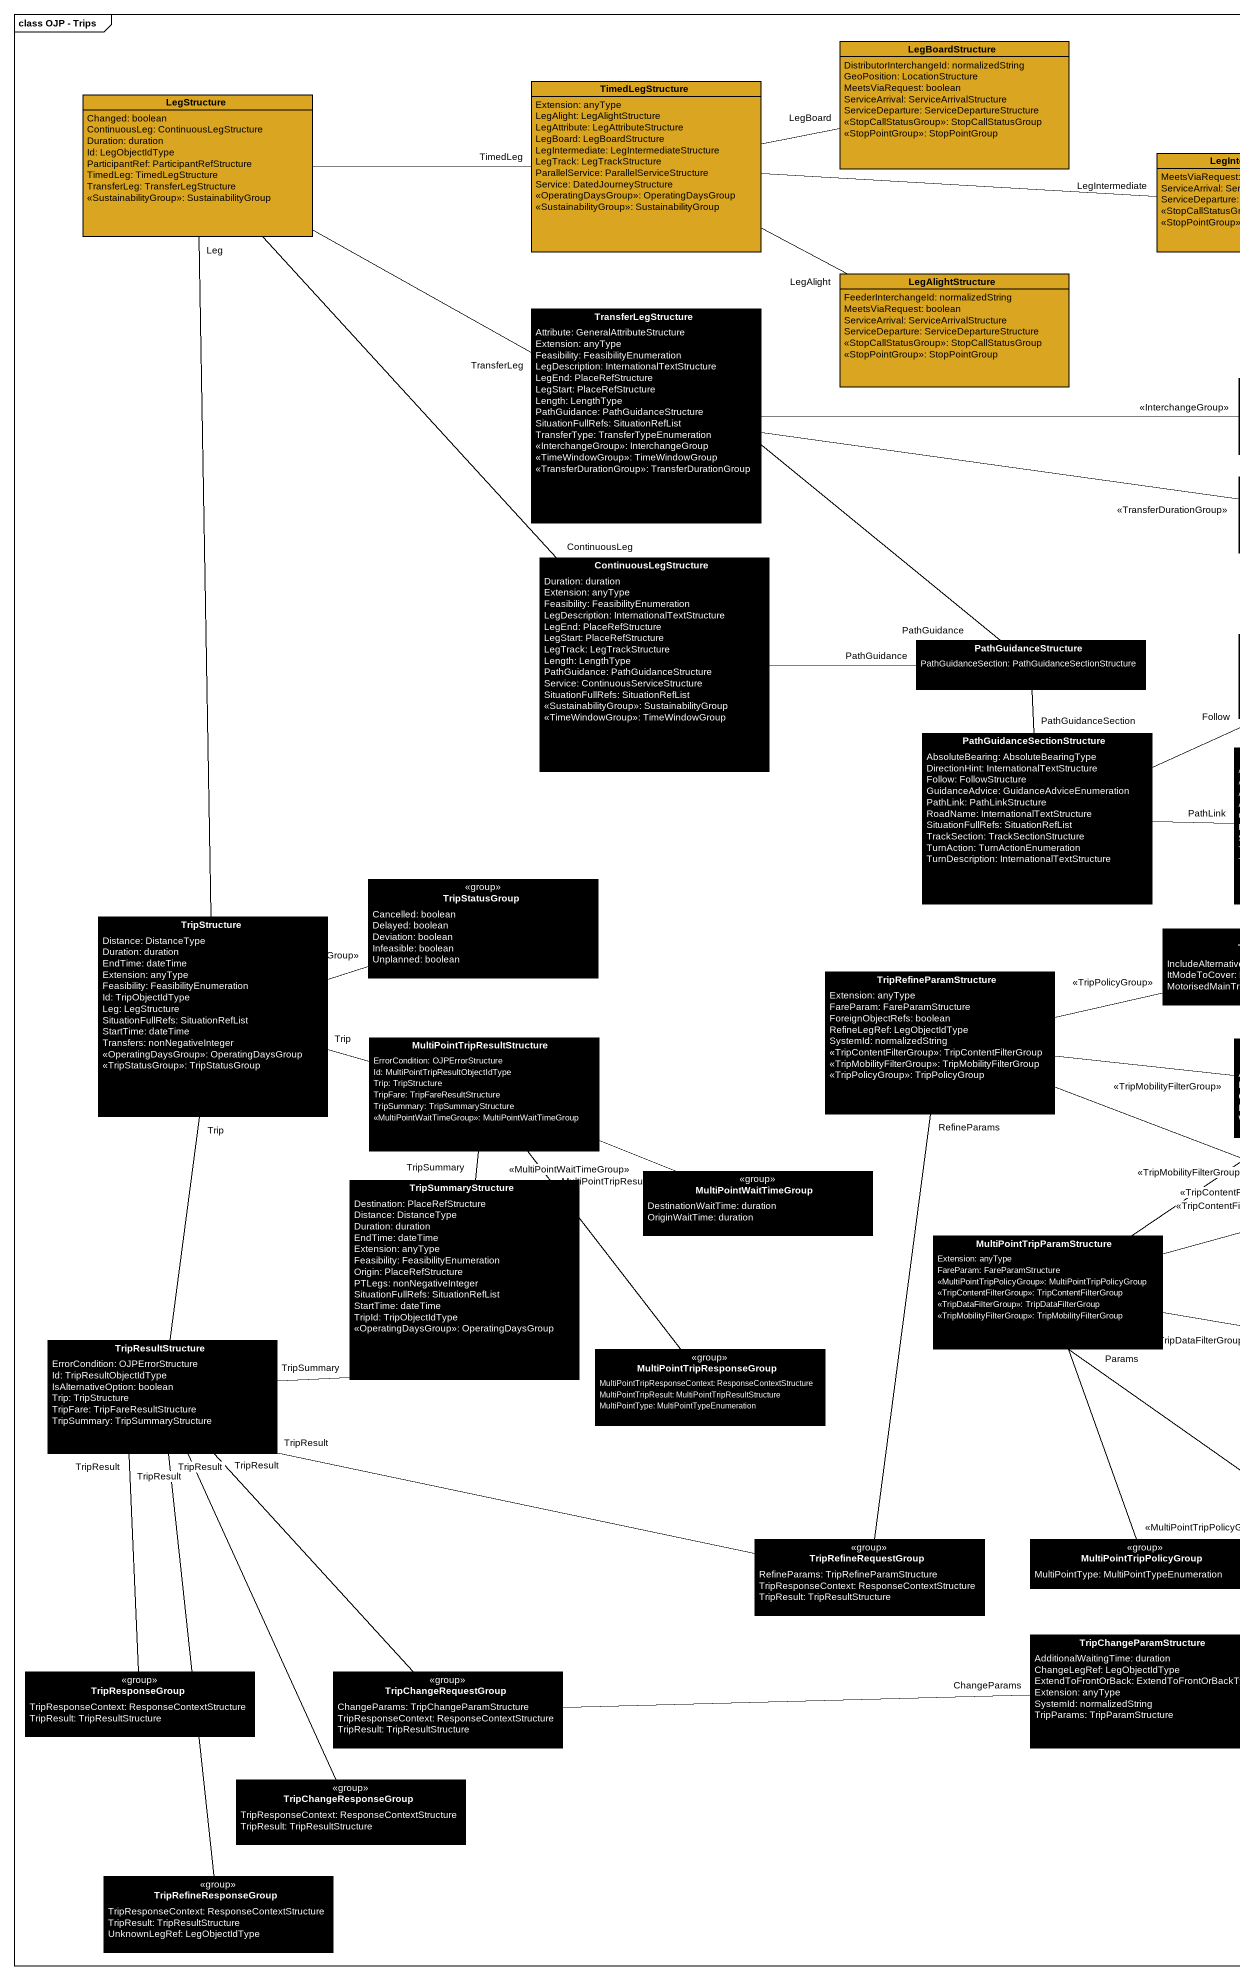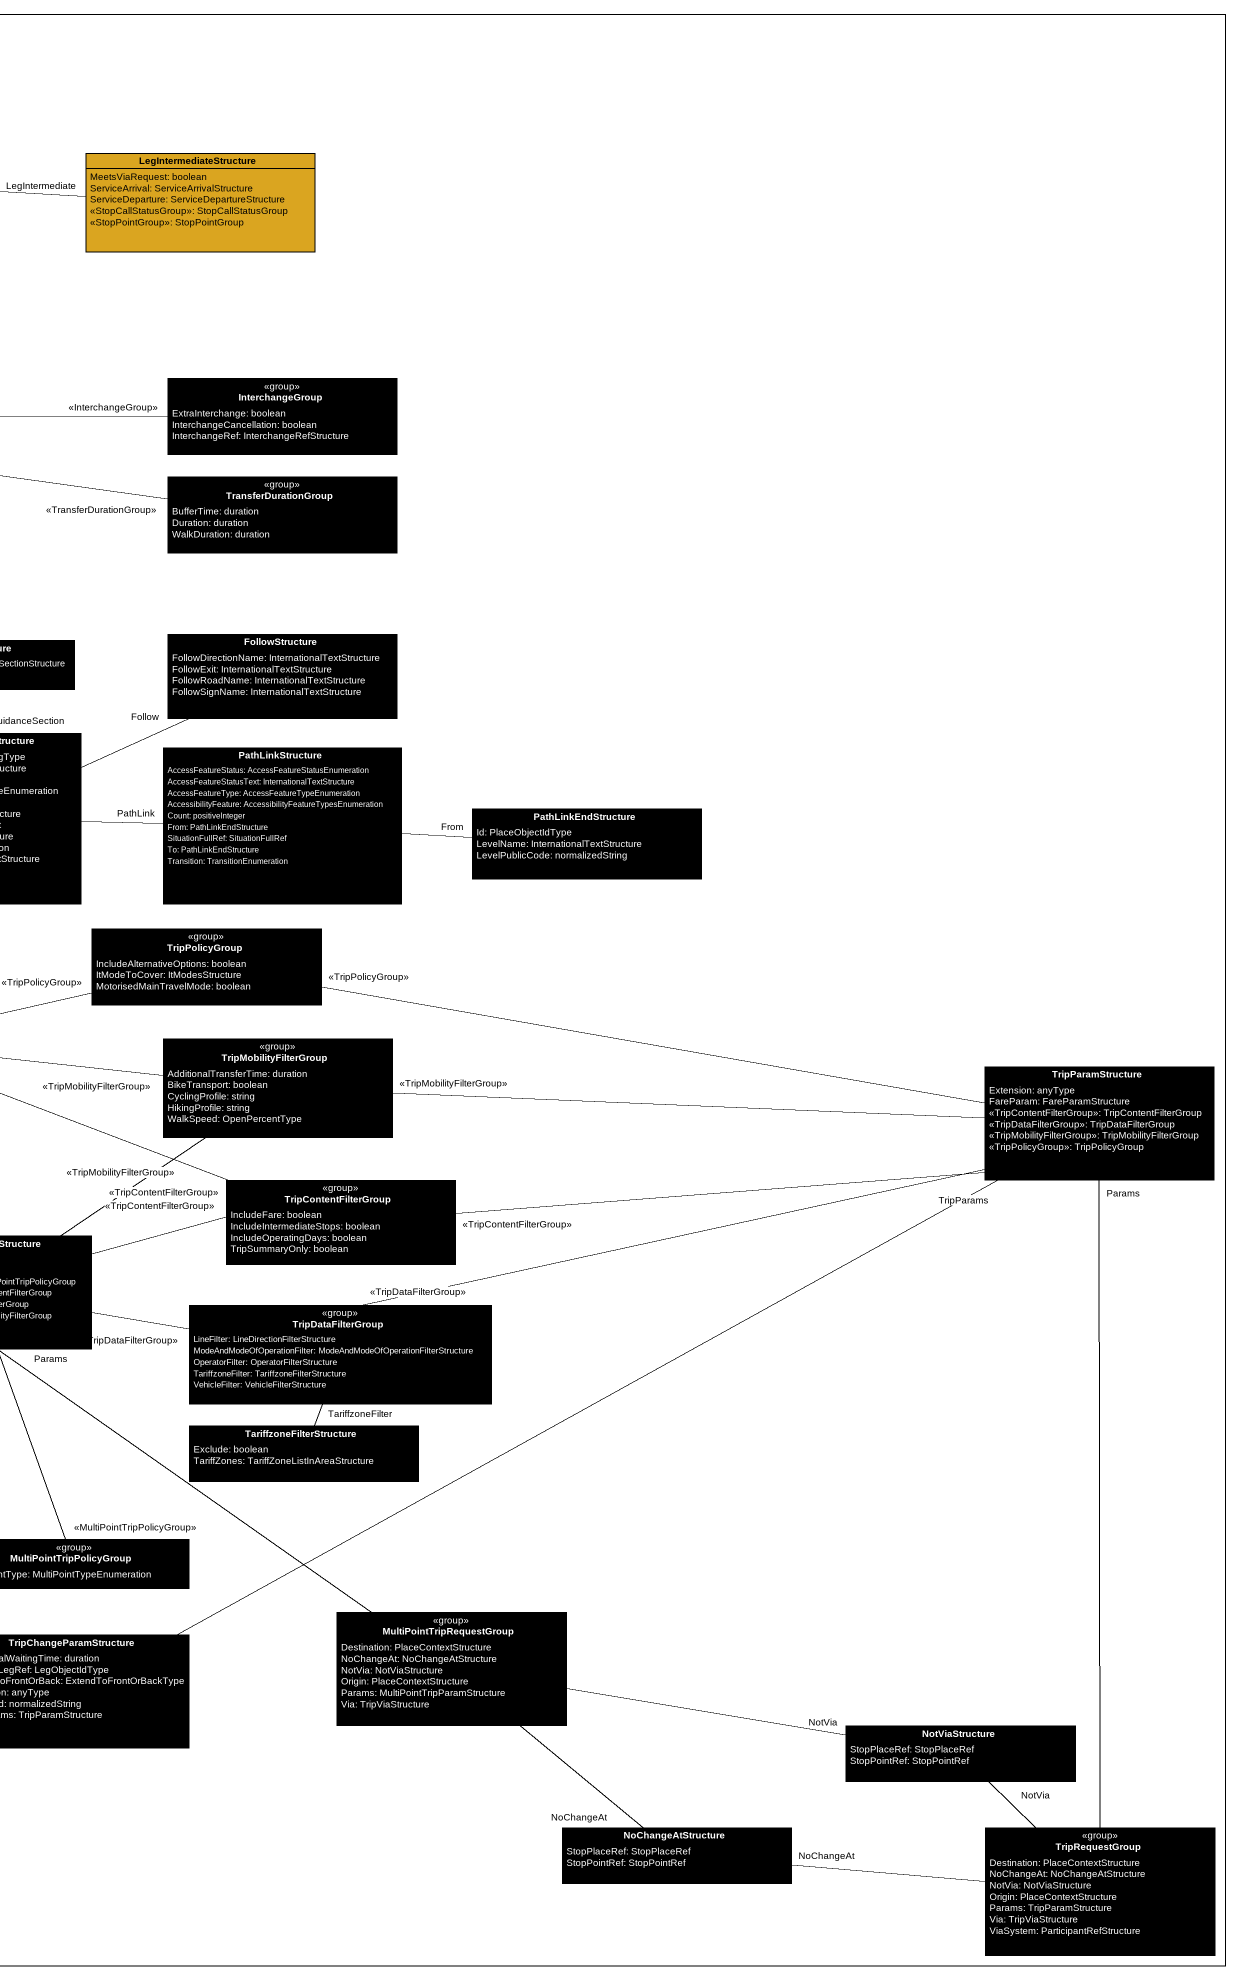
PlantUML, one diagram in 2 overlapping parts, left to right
@startuml
mainframe class OJP - Trips
hide circle
hide empty members
class LegBoardStructure #DAA520 {
  DistributorInterchangeId: normalizedString
  GeoPosition: LocationStructure
  MeetsViaRequest: boolean
  ServiceArrival: ServiceArrivalStructure
  ServiceDeparture: ServiceDepartureStructure
  <<StopCallStatusGroup>>: StopCallStatusGroup
  <<StopPointGroup>>: StopPointGroup
}
class LegStructure #DAA520 {
  Changed: boolean
  ContinuousLeg: ContinuousLegStructure
  Duration: duration
  Id: LegObjectIdType
  ParticipantRef: ParticipantRefStructure
  TimedLeg: TimedLegStructure
  TransferLeg: TransferLegStructure
  <<SustainabilityGroup>>: SustainabilityGroup
}
class TimedLegStructure #DAA520 {
  Extension: anyType
  LegAlight: LegAlightStructure
  LegAttribute: LegAttributeStructure
  LegBoard: LegBoardStructure
  LegIntermediate: LegIntermediateStructure
  LegTrack: LegTrackStructure
  ParallelService: ParallelServiceStructure
  Service: DatedJourneyStructure
  <<OperatingDaysGroup>>: OperatingDaysGroup
  <<SustainabilityGroup>>: SustainabilityGroup
}
class LegIntermediateStructure #DAA520 {
  MeetsViaRequest: boolean
  ServiceArrival: ServiceArrivalStructure
  ServiceDeparture: ServiceDepartureStructure
  <<StopCallStatusGroup>>: StopCallStatusGroup
  <<StopPointGroup>>: StopPointGroup
}
class LegAlightStructure #DAA520 {
  FeederInterchangeId: normalizedString
  MeetsViaRequest: boolean
  ServiceArrival: ServiceArrivalStructure
  ServiceDeparture: ServiceDepartureStructure
  <<StopCallStatusGroup>>: StopCallStatusGroup
  <<StopPointGroup>>: StopPointGroup
}
class TransferLegStructure #000000 {
  Attribute: GeneralAttributeStructure
  Extension: anyType
  Feasibility: FeasibilityEnumeration
  LegDescription: InternationalTextStructure
  LegEnd: PlaceRefStructure
  LegStart: PlaceRefStructure
  Length: LengthType
  PathGuidance: PathGuidanceStructure
  SituationFullRefs: SituationRefList
  TransferType: TransferTypeEnumeration
  <<InterchangeGroup>>: InterchangeGroup
  <<TimeWindowGroup>>: TimeWindowGroup
  <<TransferDurationGroup>>: TransferDurationGroup
}
class InterchangeGroup <<group>> #000000 {
  ExtraInterchange: boolean
  InterchangeCancellation: boolean
  InterchangeRef: InterchangeRefStructure
}
class TransferDurationGroup <<group>> #000000 {
  BufferTime: duration
  Duration: duration
  WalkDuration: duration
}
class ContinuousLegStructure #000000 {
  Duration: duration
  Extension: anyType
  Feasibility: FeasibilityEnumeration
  LegDescription: InternationalTextStructure
  LegEnd: PlaceRefStructure
  LegStart: PlaceRefStructure
  LegTrack: LegTrackStructure
  Length: LengthType
  PathGuidance: PathGuidanceStructure
  Service: ContinuousServiceStructure
  SituationFullRefs: SituationRefList
  <<SustainabilityGroup>>: SustainabilityGroup
  <<TimeWindowGroup>>: TimeWindowGroup
}
class PathGuidanceStructure #000000 {
  PathGuidanceSection: PathGuidanceSectionStructure
}
class FollowStructure #000000 {
  FollowDirectionName: InternationalTextStructure
  FollowExit: InternationalTextStructure
  FollowRoadName: InternationalTextStructure
  FollowSignName: InternationalTextStructure
}
class PathGuidanceSectionStructure #000000 {
  AbsoluteBearing: AbsoluteBearingType
  DirectionHint: InternationalTextStructure
  Follow: FollowStructure
  GuidanceAdvice: GuidanceAdviceEnumeration
  PathLink: PathLinkStructure
  RoadName: InternationalTextStructure
  SituationFullRefs: SituationRefList
  TrackSection: TrackSectionStructure
  TurnAction: TurnActionEnumeration
  TurnDescription: InternationalTextStructure
}
class PathLinkStructure #000000 {
  AccessFeatureStatus: AccessFeatureStatusEnumeration
  AccessFeatureStatusText: InternationalTextStructure
  AccessFeatureType: AccessFeatureTypeEnumeration
  AccessibilityFeature: AccessibilityFeatureTypesEnumeration
  Count: positiveInteger
  From: PathLinkEndStructure
  SituationFullRef: SituationFullRef
  To: PathLinkEndStructure
  Transition: TransitionEnumeration
}
class PathLinkEndStructure #000000 {
  Id: PlaceObjectIdType
  LevelName: InternationalTextStructure
  LevelPublicCode: normalizedString
}
class TripStatusGroup <<group>> #000000 {
  Cancelled: boolean
  Delayed: boolean
  Deviation: boolean
  Infeasible: boolean
  Unplanned: boolean
}
class TripStructure #000000 {
  Distance: DistanceType
  Duration: duration
  EndTime: dateTime
  Extension: anyType
  Feasibility: FeasibilityEnumeration
  Id: TripObjectIdType
  Leg: LegStructure
  SituationFullRefs: SituationRefList
  StartTime: dateTime
  Transfers: nonNegativeInteger
  <<OperatingDaysGroup>>: OperatingDaysGroup
  <<TripStatusGroup>>: TripStatusGroup
}
class TripPolicyGroup <<group>> #000000 {
  IncludeAlternativeOptions: boolean
  ItModeToCover: ItModesStructure
  MotorisedMainTravelMode: boolean
}
class TripRefineParamStructure #000000 {
  Extension: anyType
  FareParam: FareParamStructure
  ForeignObjectRefs: boolean
  RefineLegRef: LegObjectIdType
  SystemId: normalizedString
  <<TripContentFilterGroup>>: TripContentFilterGroup
  <<TripMobilityFilterGroup>>: TripMobilityFilterGroup
  <<TripPolicyGroup>>: TripPolicyGroup
}
class "MultiPointTripResultStructure" as MultiPointTripResultStructur #000000 {
  ErrorCondition: OJPErrorStructure
  Id: MultiPointTripResultObjectIdType
  Trip: TripStructure
  TripFare: TripFareResultStructure
  TripSummary: TripSummaryStructure
  <<MultiPointWaitTimeGroup>>: MultiPointWaitTimeGroup
}
class TripMobilityFilterGroup <<group>> #000000 {
  AdditionalTransferTime: duration
  BikeTransport: boolean
  CyclingProfile: string
  HikingProfile: string
  WalkSpeed: OpenPercentType
}
class TripParamStructure #000000 {
  Extension: anyType
  FareParam: FareParamStructure
  <<TripContentFilterGroup>>: TripContentFilterGroup
  <<TripDataFilterGroup>>: TripDataFilterGroup
  <<TripMobilityFilterGroup>>: TripMobilityFilterGroup
  <<TripPolicyGroup>>: TripPolicyGroup
}
class TripSummaryStructure #000000 {
  Destination: PlaceRefStructure
  Distance: DistanceType
  Duration: duration
  EndTime: dateTime
  Extension: anyType
  Feasibility: FeasibilityEnumeration
  Origin: PlaceRefStructure
  PTLegs: nonNegativeInteger
  SituationFullRefs: SituationRefList
  StartTime: dateTime
  TripId: TripObjectIdType
  <<OperatingDaysGroup>>: OperatingDaysGroup
}
class MultiPointWaitTimeGroup <<group>> #000000 {
  DestinationWaitTime: duration
  OriginWaitTime: duration
}
class TripContentFilterGroup <<group>> #000000 {
  IncludeFare: boolean
  IncludeIntermediateStops: boolean
  IncludeOperatingDays: boolean
  TripSummaryOnly: boolean
}
class MultiPointTripParamStructure #000000 {
  Extension: anyType
  FareParam: FareParamStructure
  <<MultiPointTripPolicyGroup>>: MultiPointTripPolicyGroup
  <<TripContentFilterGroup>>: TripContentFilterGroup
  <<TripDataFilterGroup>>: TripDataFilterGroup
  <<TripMobilityFilterGroup>>: TripMobilityFilterGroup
}
class TripDataFilterGroup <<group>> #000000 {
  LineFilter: LineDirectionFilterStructure
  ModeAndModeOfOperationFilter: ModeAndModeOfOperationFilterStructure
  OperatorFilter: OperatorFilterStructure
  TariffzoneFilter: TariffzoneFilterStructure
  VehicleFilter: VehicleFilterStructure
}
class TripResultStructure #000000 {
  ErrorCondition: OJPErrorStructure
  Id: TripResultObjectIdType
  IsAlternativeOption: boolean
  Trip: TripStructure
  TripFare: TripFareResultStructure
  TripSummary: TripSummaryStructure
}
class MultiPointTripResponseGroup <<group>> #000000 {
  MultiPointTripResponseContext: ResponseContextStructure
  MultiPointTripResult: MultiPointTripResultStructure
  MultiPointType: MultiPointTypeEnumeration
}
class TariffzoneFilterStructure #000000 {
  Exclude: boolean
  TariffZones: TariffZoneListInAreaStructure
}
class TripRefineRequestGroup <<group>> #000000 {
  RefineParams: TripRefineParamStructure
  TripResponseContext: ResponseContextStructure
  TripResult: TripResultStructure
}
class MultiPointTripPolicyGroup <<group>> #000000 {
  MultiPointType: MultiPointTypeEnumeration
}
class TripChangeParamStructure #000000 {
  AdditionalWaitingTime: duration
  ChangeLegRef: LegObjectIdType
  ExtendToFrontOrBack: ExtendToFrontOrBackType
  Extension: anyType
  SystemId: normalizedString
  TripParams: TripParamStructure
}
class MultiPointTripRequestGroup <<group>> #000000 {
  Destination: PlaceContextStructure
  NoChangeAt: NoChangeAtStructure
  NotVia: NotViaStructure
  Origin: PlaceContextStructure
  Params: MultiPointTripParamStructure
  Via: TripViaStructure
}
class TripResponseGroup <<group>> #000000 {
  TripResponseContext: ResponseContextStructure
  TripResult: TripResultStructure
}
class TripChangeRequestGroup <<group>> #000000 {
  ChangeParams: TripChangeParamStructure
  TripResponseContext: ResponseContextStructure
  TripResult: TripResultStructure
}
class NotViaStructure #000000 {
  StopPlaceRef: StopPlaceRef
  StopPointRef: StopPointRef
}
class TripChangeResponseGroup <<group>> #000000 {
  TripResponseContext: ResponseContextStructure
  TripResult: TripResultStructure
}
class NoChangeAtStructure #000000 {
  StopPlaceRef: StopPlaceRef
  StopPointRef: StopPointRef
}
class TripRequestGroup <<group>> #000000 {
  Destination: PlaceContextStructure
  NoChangeAt: NoChangeAtStructure
  NotVia: NotViaStructure
  Origin: PlaceContextStructure
  Params: TripParamStructure
  Via: TripViaStructure
  ViaSystem: ParticipantRefStructure
}
class TripRefineResponseGroup <<group>> #000000 {
  TripResponseContext: ResponseContextStructure
  TripResult: TripResultStructure
  UnknownLegRef: LegObjectIdType
}
LegStructure -right- "TimedLeg" TimedLegStructure
LegStructure -right- "TransferLeg" TransferLegStructure
LegStructure -- "ContinuousLeg" ContinuousLegStructure
TimedLegStructure -right- "LegBoard" LegBoardStructure
TimedLegStructure -right- "LegIntermediate" LegIntermediateStructure
TimedLegStructure -right- "LegAlight" LegAlightStructure
TransferLegStructure -right- "<<InterchangeGroup>>" InterchangeGroup
TransferLegStructure -right- "<<TransferDurationGroup>>" TransferDurationGroup
TransferLegStructure -- "PathGuidance" PathGuidanceStructure
ContinuousLegStructure -right- "PathGuidance" PathGuidanceStructure
PathGuidanceStructure -- "PathGuidanceSection" PathGuidanceSectionStructure
PathGuidanceSectionStructure -right- "Follow" FollowStructure
PathGuidanceSectionStructure -right- "PathLink" PathLinkStructure
PathLinkStructure -right- "From" PathLinkEndStructure
TripStructure -up- "Leg" LegStructure
TripStructure -right- "<<TripStatusGroup>>" TripStatusGroup
TripRefineParamStructure -right- "<<TripPolicyGroup>>" TripPolicyGroup
TripRefineParamStructure -right- "<<TripMobilityFilterGroup>>" TripMobilityFilterGroup
TripRefineParamStructure -right- "<<TripContentFilterGroup>>" TripContentFilterGroup
MultiPointTripResultStructur -left- "Trip" TripStructure
MultiPointTripResultStructur -- "TripSummary" TripSummaryStructure
MultiPointTripResultStructur -right- "<<MultiPointWaitTimeGroup>>" MultiPointWaitTimeGroup
TripParamStructure -left- "<<TripPolicyGroup>>" TripPolicyGroup
TripParamStructure -left- "<<TripMobilityFilterGroup>>" TripMobilityFilterGroup
TripParamStructure -left- "<<TripContentFilterGroup>>" TripContentFilterGroup
TripParamStructure -left- "<<TripDataFilterGroup>>" TripDataFilterGroup
MultiPointTripParamStructure -up- "<<TripMobilityFilterGroup>>" TripMobilityFilterGroup
MultiPointTripParamStructure -right- "<<TripContentFilterGroup>>" TripContentFilterGroup
MultiPointTripParamStructure -right- "<<TripDataFilterGroup>>" TripDataFilterGroup
MultiPointTripParamStructure -- "<<MultiPointTripPolicyGroup>>" MultiPointTripPolicyGroup
TripDataFilterGroup -- "TariffzoneFilter" TariffzoneFilterStructure
TripResultStructure -up- "Trip" TripStructure
TripResultStructure -right- "TripSummary" TripSummaryStructure
MultiPointTripResponseGroup -up- "MultiPointTripResult" MultiPointTripResultStructur
TripRefineRequestGroup -up- "RefineParams" TripRefineParamStructure
TripRefineRequestGroup -left- "TripResult" TripResultStructure
TripChangeParamStructure -right- "TripParams" TripParamStructure
MultiPointTripRequestGroup -up- "Params" MultiPointTripParamStructure
MultiPointTripRequestGroup -right- "NotVia" NotViaStructure
MultiPointTripRequestGroup -- "NoChangeAt" NoChangeAtStructure
TripResponseGroup -up- "TripResult" TripResultStructure
TripChangeRequestGroup -up- "TripResult" TripResultStructure
TripChangeRequestGroup -right- "ChangeParams" TripChangeParamStructure
TripChangeResponseGroup -up- "TripResult" TripResultStructure
TripRequestGroup -up- "Params" TripParamStructure
TripRequestGroup -up- "NotVia" NotViaStructure
TripRequestGroup -left- "NoChangeAt" NoChangeAtStructure
TripRefineResponseGroup -up- "TripResult" TripResultStructure
@enduml
